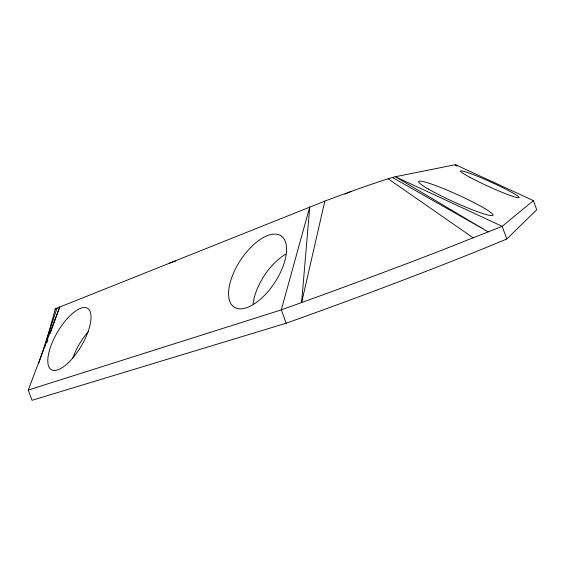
<?xml version="1.0" encoding="UTF-8"?>
<svg xmlns="http://www.w3.org/2000/svg" width="565" height="565" viewBox="0 0 565 565"><rect width="100%" height="100%" fill="white"/><g stroke="black" fill="none" stroke-linecap="round" stroke-linejoin="round"><path stroke-width="0.85" d="M324.84 201.098L301.625 302.565L281.285 309.888L28.25 390.048L32.028 400.31L286.173 323.222A257.795 11.258 -20.1 0 0 506.777 239.002L536.75 209.77L533.417 200.617L455.411 164.69L395.331 176.718L388.162 178.78A55.737 1.667 -20 0 0 324.84 201.098L55.405 308.787L44.776 346.649M38.865 362.935L57.03 308.038M46.98 342.432L47.87 339.953M50.25 333.336L59.756 306.887L28.25 390.048M456.682 165.997L455.411 164.69L456.88 165.672M533.417 200.617L502.165 226.332L439.867 250.966A257.817 8.793 -20.1 0 1 301.625 302.565L309.754 206.882L281.285 309.888L286.173 323.222M344.876 194.205L351.296 191.38M169.21 263.106L175.75 261.058M392.428 177.495L488.337 231.918L395.331 176.718L502.165 226.332L506.777 239.002M455.334 164.867L456.803 165.849M388.162 178.78L473.286 237.907M72.68 358.478A35.214 14.238 -59.7 0 1 88.437 331.471M253.049 304.076A42.064 21.039 -56.8 0 1 285.855 254.13M55.525 309.09A44.367 0.982 -19.9 0 1 55.405 308.787M470.059 177.424A32.149 2.5 24.4 0 0 518.493 197.771A32.149 2.5 24.4 0 0 481.119 177.756A32.149 2.5 24.4 0 0 470.059 177.424M428.291 189.028A40.878 4.068 24.4 0 0 491.359 215.632A40.878 4.068 24.4 0 0 447.89 190.447A40.878 4.068 24.4 0 0 428.291 189.028M68.52 362.582A35.623 13.779 -59.5 0 0 88.585 309.161A35.623 13.779 -59.5 0 0 51.147 345.293A35.623 13.779 -59.5 0 0 68.52 362.582M254.66 303.631A42.65 20.453 -56.7 0 0 283.983 238.875A42.65 20.453 -56.7 0 0 234.044 271.857A42.65 20.453 -56.7 0 0 254.66 303.631"/></g></svg>
